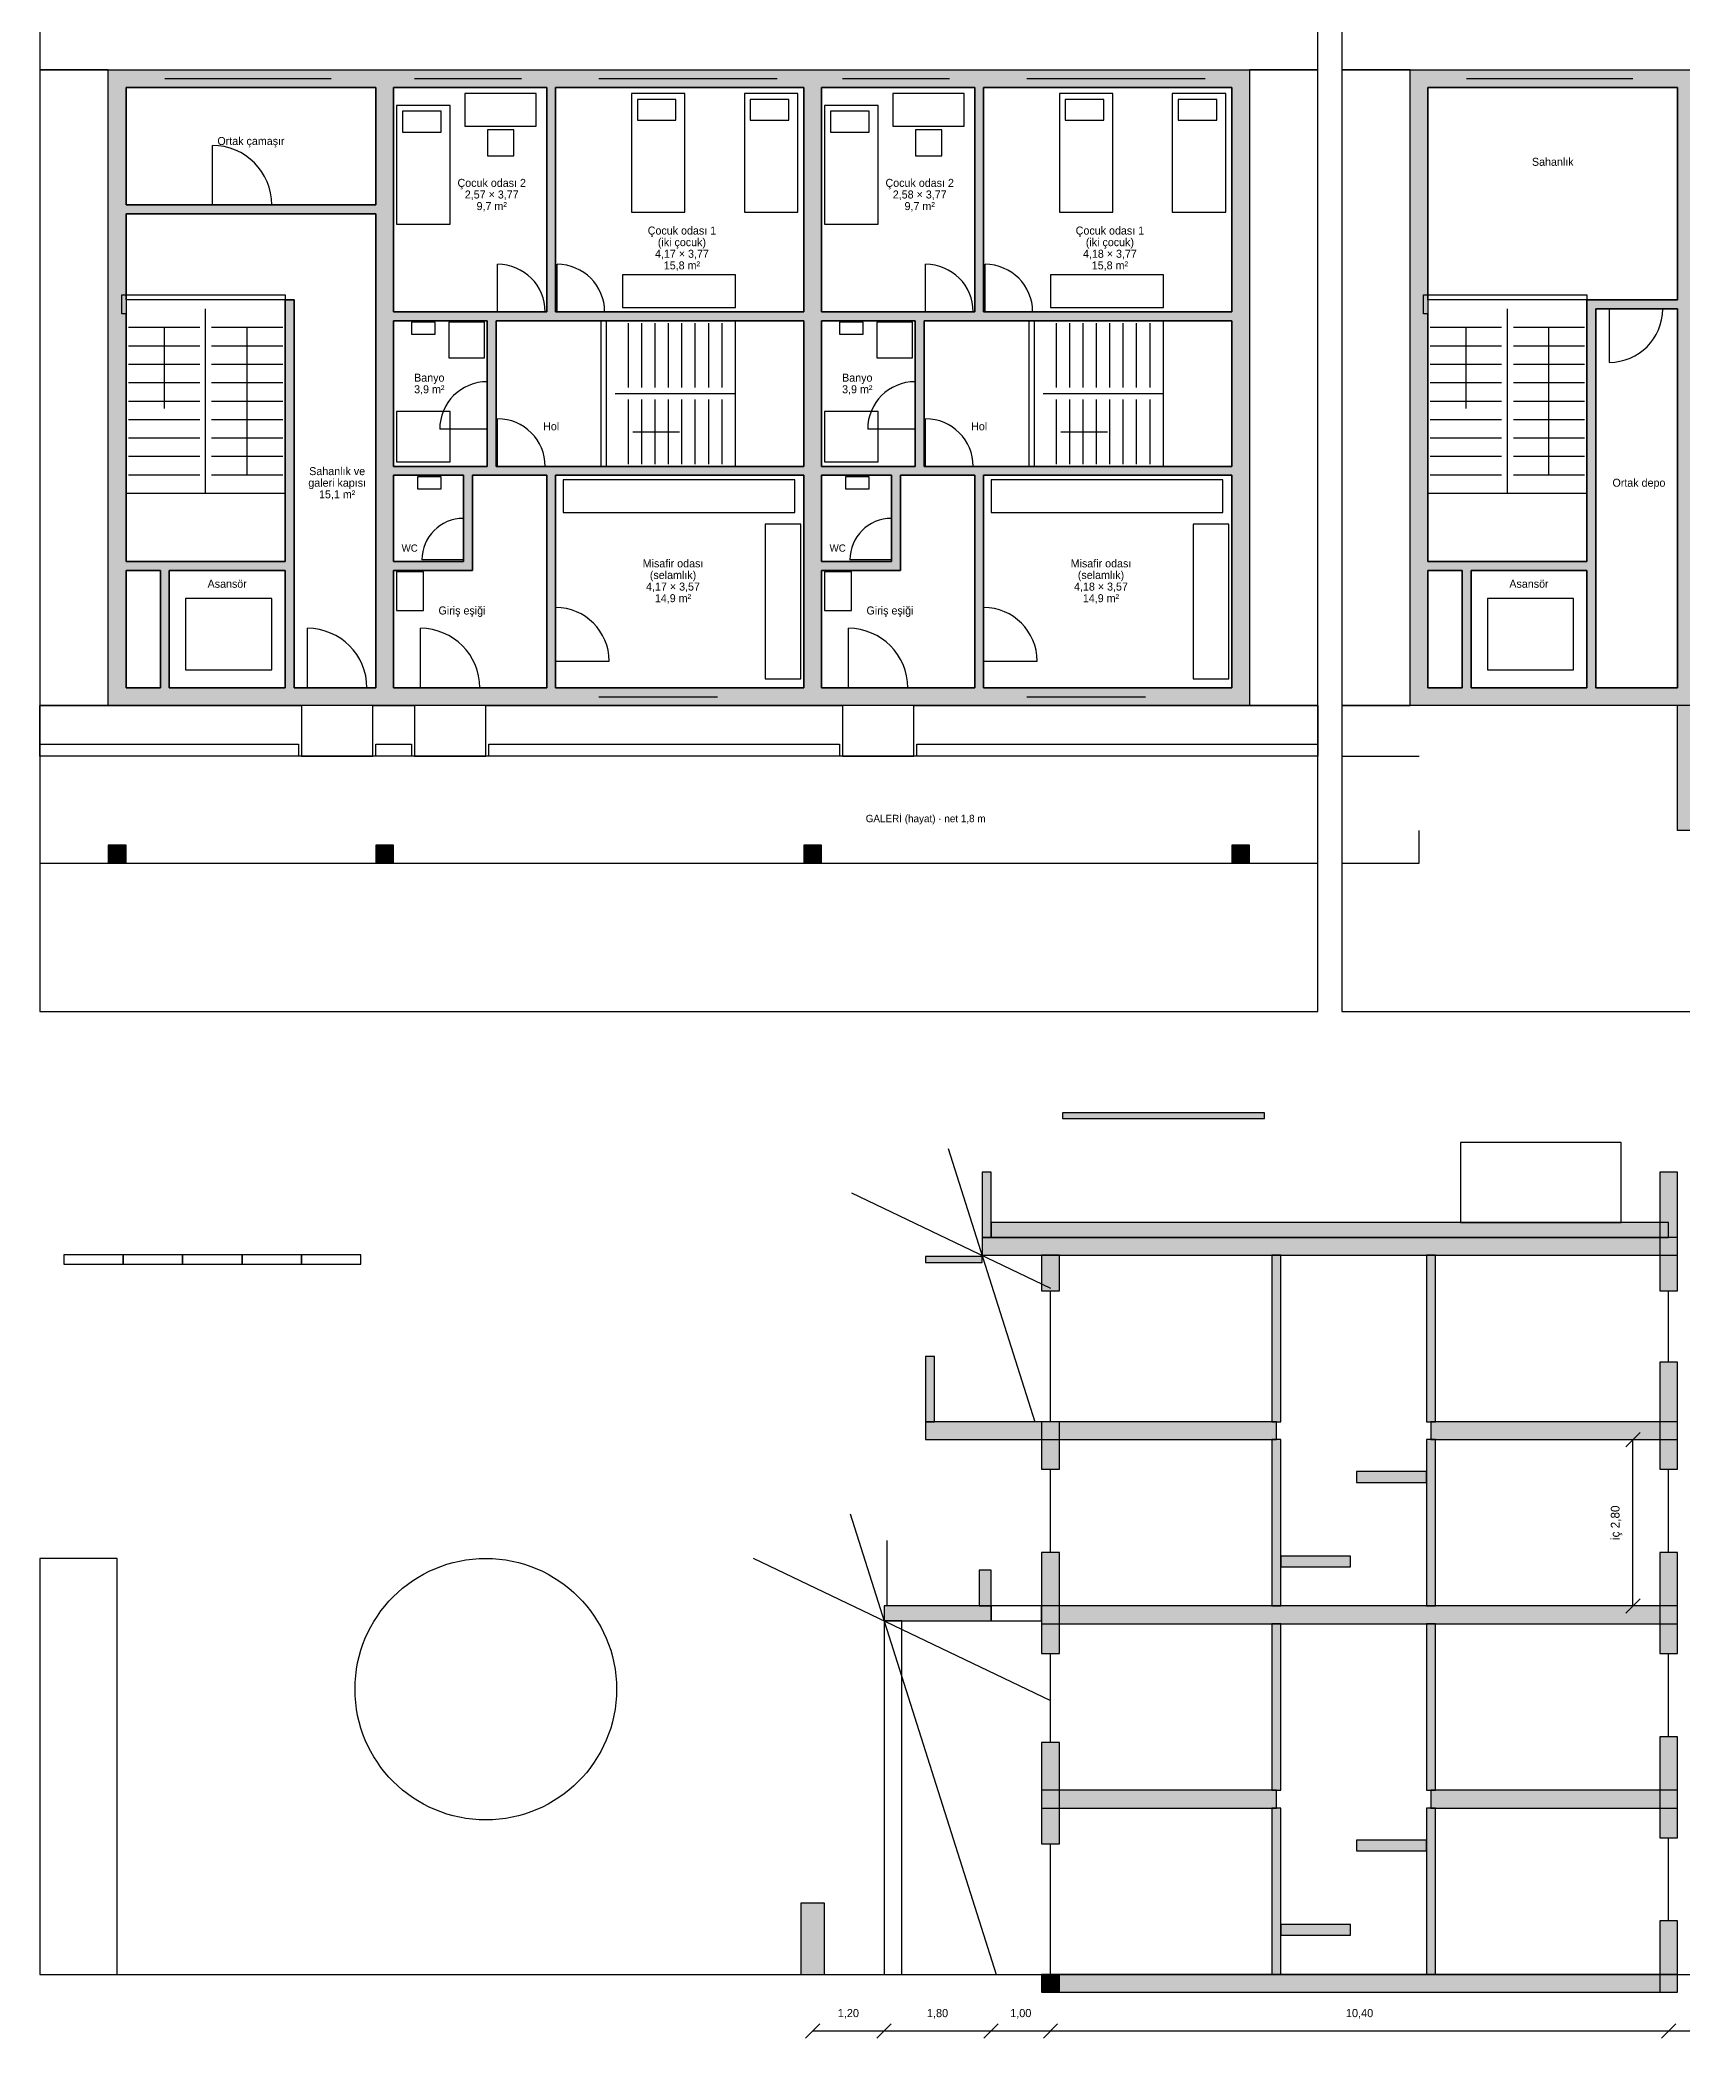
# Model space of a CAD drawing. Header units: metres. Extents: x 1.4 to 44.8, y 1.1 to 55.2.
# Drawn here: x 1.4 to 29.02, y 1.13 to 34.75 of the extents above; entities that cross this region are included whole.
import ezdxf
from ezdxf.enums import TextEntityAlignment as Align

# ---------------------------------------------------------------- set-up
doc = ezdxf.new("R2010")
doc.units = ezdxf.units.M
for name, color, linetype in [('ACIKLIK', 5, 'Continuous'), ('AKS', 1, 'Continuous'), ('DUVAR', 7, 'Continuous'), ('GORUNUS', 8, 'Continuous'), ('GUNES', 30, 'Continuous'), ('KESIT', 7, 'Continuous'), ('MOBILYA', 9, 'Continuous'), ('ODA', 8, 'Continuous'), ('OLCU', 3, 'Continuous'), ('PEYZAJ', 3, 'Continuous'), ('YAZI', 7, 'Continuous')]:
    doc.layers.add(name, color=color, linetype=linetype)

msp = doc.modelspace()

# ---------------------------------------------------------------- hatches: boundary and pattern name
at = {"layer": 'DUVAR'}
h = msp.add_hatch(color=250, dxfattribs=at)
h.paths.add_polyline_path([(14.25, 34.25), (14.55, 34.25), (21.75, 34.25), (21.75, 23.55), (14.55, 23.55), (14.25, 23.55), (7.35, 23.55), (7.05, 23.55), (2.55, 23.55), (2.55, 30.05), (2.55, 30.55), (2.55, 34.25), (7.05, 34.25), (7.35, 34.25), (14.25, 34.25)])
h.paths.add_polyline_path([(2.85, 23.85), (3.425, 23.85), (3.425, 25.825), (2.85, 25.825), (2.85, 23.85)], flags=16)
h.paths.add_polyline_path([(5.525, 23.85), (5.525, 25.825), (3.575, 25.825), (3.575, 23.85), (5.525, 23.85)], flags=16)
h.paths.add_polyline_path([(9.925, 27.425), (8.675, 27.425), (8.675, 25.825), (7.35, 25.825), (7.35, 23.85), (9.925, 23.85), (9.925, 27.425)], flags=16)
h.paths.add_polyline_path([(10.075, 23.85), (14.25, 23.85), (14.25, 27.425), (10.075, 27.425), (10.075, 23.85)], flags=16)
h.paths.add_polyline_path([(8.525, 25.975), (8.525, 27.425), (7.35, 27.425), (7.35, 25.975), (8.525, 25.975)], flags=16)
h.paths.add_polyline_path([(5.525, 30.225), (5.525, 30.375), (5.675, 30.375), (5.675, 23.85), (7.05, 23.85), (7.05, 31.825), (2.85, 31.825), (2.85, 30.55), (2.85, 30.46), (2.85, 30.14), (2.85, 30.05), (2.85, 25.975), (5.525, 25.975), (5.525, 30.14), (5.525, 30.225)], flags=16)
h.paths.add_polyline_path([(8.925, 30.025), (7.35, 30.025), (7.35, 27.575), (8.925, 27.575), (8.925, 30.025)], flags=16)
h.paths.add_polyline_path([(10.84, 27.575), (10.925, 27.575), (11.075, 27.575), (11.16, 27.575), (14.25, 27.575), (14.25, 30.025), (11.16, 30.025), (11.075, 30.025), (10.925, 30.025), (10.84, 30.025), (9.075, 30.025), (9.075, 27.575), (10.84, 27.575)], flags=16)
h.paths.add_polyline_path([(9.925, 30.175), (9.925, 33.95), (7.35, 33.95), (7.35, 30.175), (9.925, 30.175)], flags=16)
h.paths.add_polyline_path([(7.05, 33.95), (2.85, 33.95), (2.85, 31.975), (7.05, 31.975), (7.05, 33.95)], flags=16)
h.paths.add_polyline_path([(17.125, 27.425), (15.875, 27.425), (15.875, 25.825), (14.55, 25.825), (14.55, 23.85), (17.125, 23.85), (17.125, 27.425)], flags=16)
h.paths.add_polyline_path([(21.45, 23.85), (21.45, 27.425), (17.275, 27.425), (17.275, 23.85), (21.45, 23.85)], flags=16)
h.paths.add_polyline_path([(15.725, 25.975), (15.725, 27.425), (14.55, 27.425), (14.55, 25.975), (15.725, 25.975)], flags=16)
h.paths.add_polyline_path([(16.125, 30.025), (14.55, 30.025), (14.55, 27.575), (16.125, 27.575), (16.125, 30.025)], flags=16)
h.paths.add_polyline_path([(18.125, 30.025), (18.04, 30.025), (16.275, 30.025), (16.275, 27.575), (18.04, 27.575), (18.125, 27.575), (18.275, 27.575), (18.36, 27.575), (21.45, 27.575), (21.45, 30.025), (18.36, 30.025), (18.275, 30.025), (18.125, 30.025)], flags=16)
h.paths.add_polyline_path([(14.25, 33.95), (10.075, 33.95), (10.075, 30.175), (14.25, 30.175), (14.25, 33.95)], flags=16)
h.paths.add_polyline_path([(17.125, 30.175), (17.125, 33.95), (14.55, 33.95), (14.55, 30.175), (17.125, 30.175)], flags=16)
h.paths.add_polyline_path([(21.45, 30.175), (21.45, 33.95), (17.275, 33.95), (17.275, 30.175), (21.45, 30.175)], flags=16)
h = msp.add_hatch(color=250, dxfattribs=at)
h.paths.add_polyline_path([(24.45, 23.55), (24.45, 30.05), (24.45, 30.55), (24.45, 34.25), (28.95, 34.25), (29.25, 34.25), (36.15, 34.25), (36.45, 34.25), (43.65, 34.25), (43.65, 23.85), (43.65, 23.55), (43.65, 21.45), (36.45, 21.45), (36.15, 21.45), (28.95, 21.45), (28.95, 23.55), (24.45, 23.55)])
h.paths.add_polyline_path([(36.15, 23.55), (29.25, 23.55), (29.25, 21.75), (36.15, 21.75), (36.15, 23.55)], flags=16)
h.paths.add_polyline_path([(24.75, 23.85), (25.325, 23.85), (25.325, 25.825), (24.75, 25.825), (24.75, 23.85)], flags=16)
h.paths.add_polyline_path([(27.425, 23.85), (27.425, 25.825), (25.475, 25.825), (25.475, 23.85), (27.425, 23.85)], flags=16)
h.paths.add_polyline_path([(29.25, 27.425), (29.25, 23.85), (31.825, 23.85), (31.825, 27.425), (29.25, 27.425)], flags=16)
h.paths.add_polyline_path([(31.975, 23.85), (36.15, 23.85), (36.15, 27.425), (31.975, 27.425), (31.975, 23.85)], flags=16)
h.paths.add_polyline_path([(28.95, 23.85), (28.95, 30.225), (27.575, 30.225), (27.575, 23.85), (28.95, 23.85)], flags=16)
h.paths.add_polyline_path([(27.425, 30.375), (28.95, 30.375), (28.95, 33.95), (24.75, 33.95), (24.75, 30.55), (24.75, 30.46), (24.75, 30.14), (24.75, 30.05), (24.75, 25.975), (27.425, 25.975), (27.425, 30.14), (27.425, 30.225), (27.425, 30.375)], flags=16)
h.paths.add_polyline_path([(30.825, 27.575), (30.825, 30.025), (29.25, 30.025), (29.25, 27.575), (30.825, 27.575)], flags=16)
h.paths.add_polyline_path([(32.975, 27.575), (33.06, 27.575), (36.15, 27.575), (36.15, 30.025), (33.06, 30.025), (32.975, 30.025), (32.825, 30.025), (32.74, 30.025), (30.975, 30.025), (30.975, 27.575), (32.74, 27.575), (32.825, 27.575), (32.975, 27.575)], flags=16)
h.paths.add_polyline_path([(31.825, 30.175), (31.825, 33.95), (29.25, 33.95), (29.25, 30.175), (31.825, 30.175)], flags=16)
h.paths.add_polyline_path([(36.15, 32.075), (36.15, 33.95), (31.975, 33.95), (31.975, 30.175), (34.725, 30.175), (34.725, 32.075), (36.15, 32.075)], flags=16)
h.paths.add_polyline_path([(43.35, 21.75), (43.35, 23.55), (36.45, 23.55), (36.45, 21.75), (43.35, 21.75)], flags=16)
h.paths.add_polyline_path([(36.45, 27.425), (36.45, 23.85), (39.025, 23.85), (39.025, 27.425), (36.45, 27.425)], flags=16)
h.paths.add_polyline_path([(43.35, 23.85), (43.35, 27.425), (39.175, 27.425), (39.175, 23.85), (43.35, 23.85)], flags=16)
h.paths.add_polyline_path([(38.025, 27.575), (38.025, 30.025), (36.45, 30.025), (36.45, 27.575), (38.025, 27.575)], flags=16)
h.paths.add_polyline_path([(39.94, 30.025), (38.175, 30.025), (38.175, 27.575), (39.94, 27.575), (40.025, 27.575), (40.175, 27.575), (40.26, 27.575), (43.35, 27.575), (43.35, 30.025), (40.26, 30.025), (40.175, 30.025), (40.025, 30.025), (39.94, 30.025)], flags=16)
h.paths.add_polyline_path([(36.15, 30.175), (36.15, 31.925), (34.875, 31.925), (34.875, 30.175), (36.15, 30.175)], flags=16)
h.paths.add_polyline_path([(43.35, 31.925), (42.075, 31.925), (42.075, 30.175), (43.35, 30.175), (43.35, 31.925)], flags=16)
h.paths.add_polyline_path([(39.025, 30.175), (39.025, 33.95), (36.45, 33.95), (36.45, 30.175), (39.025, 30.175)], flags=16)
h.paths.add_polyline_path([(43.35, 32.075), (43.35, 33.95), (39.175, 33.95), (39.175, 30.175), (41.925, 30.175), (41.925, 32.075), (43.35, 32.075)], flags=16)
for points in [[(2.85, 20.9), (2.85, 21.2), (2.55, 21.2), (2.55, 20.9), (2.85, 20.9)], [(7.35, 20.9), (7.35, 21.2), (7.05, 21.2), (7.05, 20.9), (7.35, 20.9)], [(14.55, 20.9), (14.55, 21.2), (14.25, 21.2), (14.25, 20.9), (14.55, 20.9)], [(21.75, 20.9), (21.75, 21.2), (21.45, 21.2), (21.45, 20.9), (21.75, 20.9)]]:
    msp.add_hatch(color=250, dxfattribs=at).paths.add_polyline_path(points)
at = {"layer": 'KESIT'}
for points in [[(22, 16.6), (22, 16.7), (18.6, 16.7), (18.6, 16.6), (22, 16.6)], [(17.4, 14.6), (17.4, 15.7), (17.25, 15.7), (17.25, 14.6), (17.4, 14.6)], [(28.95, 13.7), (28.95, 15.7), (28.65, 15.7), (28.65, 13.7), (28.95, 13.7)], [(28.8, 14.6), (28.8, 14.85), (17.4, 14.85), (17.4, 14.6), (28.8, 14.6)], [(28.95, 14.3), (28.95, 14.6), (17.25, 14.6), (17.25, 14.3), (28.95, 14.3)], [(17.25, 14.18), (17.25, 14.28), (16.3, 14.28), (16.3, 14.18), (17.25, 14.18)], [(18.55, 13.7), (18.55, 14.3), (18.25, 14.3), (18.25, 13.7), (18.55, 13.7)], [(22.275, 11.5), (22.275, 14.3), (22.125, 14.3), (22.125, 11.5), (22.275, 11.5)], [(24.875, 11.5), (24.875, 14.3), (24.725, 14.3), (24.725, 11.5), (24.875, 11.5)], [(16.45, 11.5), (16.45, 12.6), (16.3, 12.6), (16.3, 11.5), (16.45, 11.5)], [(28.95, 10.7), (28.95, 12.5), (28.65, 12.5), (28.65, 10.7), (28.95, 10.7)], [(22.2, 11.2), (22.2, 11.5), (16.3, 11.5), (16.3, 11.2), (22.2, 11.2)], [(18.55, 10.7), (18.55, 11.5), (18.25, 11.5), (18.25, 10.7), (18.55, 10.7)], [(28.95, 11.2), (28.95, 11.5), (24.8, 11.5), (24.8, 11.2), (28.95, 11.2)], [(22.275, 8.4), (22.275, 11.2), (22.125, 11.2), (22.125, 8.4), (22.275, 8.4)], [(24.875, 8.4), (24.875, 11.2), (24.725, 11.2), (24.725, 8.4), (24.875, 8.4)], [(24.725, 10.48), (24.725, 10.66), (23.55, 10.66), (23.55, 10.48), (24.725, 10.48)], [(18.55, 7.6), (18.55, 9.3), (18.25, 9.3), (18.25, 7.6), (18.55, 7.6)], [(23.45, 9.06), (23.45, 9.24), (22.275, 9.24), (22.275, 9.06), (23.45, 9.06)], [(28.95, 7.6), (28.95, 9.3), (28.65, 9.3), (28.65, 7.6), (28.95, 7.6)], [(17.4, 8.4), (17.4, 9), (17.2, 9), (17.2, 8.4), (17.4, 8.4)], [(17.4, 8.15), (17.4, 8.4), (15.6, 8.4), (15.6, 8.15), (17.4, 8.15)], [(28.95, 8.1), (28.95, 8.4), (18.25, 8.4), (18.25, 8.1), (28.95, 8.1)], [(22.275, 5.3), (22.275, 8.1), (22.125, 8.1), (22.125, 5.3), (22.275, 5.3)], [(24.875, 5.3), (24.875, 8.1), (24.725, 8.1), (24.725, 5.3), (24.875, 5.3)], [(18.55, 4.4), (18.55, 6.1), (18.25, 6.1), (18.25, 4.4), (18.55, 4.4)], [(28.95, 4.5), (28.95, 6.2), (28.65, 6.2), (28.65, 4.5), (28.95, 4.5)], [(22.2, 5), (22.2, 5.3), (18.25, 5.3), (18.25, 5), (22.2, 5)], [(28.95, 5), (28.95, 5.3), (24.8, 5.3), (24.8, 5), (28.95, 5)], [(22.275, 2.2), (22.275, 5), (22.125, 5), (22.125, 2.2), (22.275, 2.2)], [(24.875, 2.2), (24.875, 5), (24.725, 5), (24.725, 2.2), (24.875, 2.2)], [(24.725, 4.28), (24.725, 4.46), (23.55, 4.46), (23.55, 4.28), (24.725, 4.28)], [(14.6, 2.2), (14.6, 3.4), (14.2, 3.4), (14.2, 2.2), (14.6, 2.2)], [(23.45, 2.86), (23.45, 3.04), (22.275, 3.04), (22.275, 2.86), (23.45, 2.86)], [(28.95, 1.9), (28.95, 3.1), (28.65, 3.1), (28.65, 1.9), (28.95, 1.9)], [(28.95, 1.9), (28.95, 2.2), (18.25, 2.2), (18.25, 1.9), (28.95, 1.9)], [(18.55, 1.9), (18.55, 2.2), (18.25, 2.2), (18.25, 1.9), (18.55, 1.9)]]:
    msp.add_hatch(color=250, dxfattribs=at).paths.add_polyline_path(points)

# ---------------------------------------------------------------- linework, layer by layer
at = {"layer": 'ACIKLIK'}
for points in [[(3.5, 34.25), (6.3, 34.25)], [(3.5, 34.1), (6.3, 34.1)], [(7.7, 34.25), (9.5, 34.25)], [(7.7, 34.1), (9.5, 34.1)], [(10.8, 34.25), (13.8, 34.25)], [(10.8, 34.1), (13.8, 34.1)], [(14.9, 34.25), (16.7, 34.25)], [(14.9, 34.1), (16.7, 34.1)], [(18, 34.25), (21, 34.25)], [(18, 34.1), (21, 34.1)], [(25.4, 34.25), (28.2, 34.25)], [(25.4, 34.1), (28.2, 34.1)], [(3.5, 33.95), (6.3, 33.95)], [(7.7, 33.95), (9.5, 33.95)], [(10.8, 33.95), (13.8, 33.95)], [(14.9, 33.95), (16.7, 33.95)], [(18, 33.95), (21, 33.95)], [(25.4, 33.95), (28.2, 33.95)], [(4.3, 31.975), (4.3, 32.975)], [(9.1, 30.175), (9.1, 30.975)], [(10.1, 30.175), (10.1, 30.975)], [(16.3, 30.175), (16.3, 30.975)], [(17.3, 30.175), (17.3, 30.975)], [(27.8, 30.225), (27.8, 29.325)], [(9.1, 27.575), (9.1, 28.375)], [(16.3, 27.575), (16.3, 28.375)], [(8.925, 28.2), (8.125, 28.2)], [(16.125, 28.2), (15.325, 28.2)], [(8.525, 26), (7.825, 26)], [(15.725, 26), (15.025, 26)], [(5.9, 23.85), (5.9, 24.85)], [(7.8, 23.85), (7.8, 24.85)], [(15, 23.85), (15, 24.85)], [(10.075, 24.3), (10.975, 24.3)], [(17.275, 24.3), (18.175, 24.3)], [(10.8, 23.85), (12.8, 23.85)], [(10.8, 23.7), (12.8, 23.7)], [(10.8, 23.55), (12.8, 23.55)], [(18, 23.85), (20, 23.85)], [(18, 23.7), (20, 23.7)], [(18, 23.55), (20, 23.55)], [(18.4, 11.5), (18.4, 13.7)], [(28.8, 12.5), (28.8, 13.7)], [(18.4, 9.3), (18.4, 10.7)], [(28.8, 9.3), (28.8, 10.7)], [(18.4, 6.1), (18.4, 7.6)], [(28.8, 6.2), (28.8, 7.6)], [(18.4, 2.2), (18.4, 4.4)], [(28.8, 3.1), (28.8, 4.5)]]:
    msp.add_lwpolyline(points, dxfattribs=at)
for centre, radius, start, end in [((4.3, 31.975), 1, 0, 90), ((9.1, 30.175), 0.8, 0, 90), ((10.1, 30.175), 0.8, 0, 90), ((16.3, 30.175), 0.8, 0, 90), ((17.3, 30.175), 0.8, 0, 90), ((27.8, 30.225), 0.9, 270, 360), ((8.925, 28.2), 0.8, 90, 180), ((16.125, 28.2), 0.8, 90, 180), ((9.1, 27.575), 0.8, 0, 90), ((16.3, 27.575), 0.8, 0, 90), ((8.525, 26), 0.7, 90, 180), ((15.725, 26), 0.7, 90, 180), ((10.075, 24.3), 0.9, 0, 90), ((17.275, 24.3), 0.9, 0, 90), ((5.9, 23.85), 1, 0, 90), ((7.8, 23.85), 1, 0, 90), ((15, 23.85), 1, 0, 90)]:
    msp.add_arc(centre, radius, start, end, dxfattribs=at)
at = {"layer": 'AKS'}
for points in [[(23.3, 22.7), (24.6, 22.7)], [(23.3, 20.9), (24.6, 20.9), (24.6, 21.45)], [(1.4, 20.9), (22.9, 20.9)]]:
    msp.add_lwpolyline(points, dxfattribs=at)
at = {"layer": 'DUVAR'}
for points in [[(14.25, 34.25), (14.55, 34.25), (21.75, 34.25), (21.75, 23.55), (14.55, 23.55), (14.25, 23.55), (7.35, 23.55), (7.05, 23.55), (2.55, 23.55), (2.55, 30.05), (2.55, 30.55), (2.55, 34.25), (7.05, 34.25), (7.35, 34.25), (14.25, 34.25)], [(24.45, 23.55), (24.45, 30.05), (24.45, 30.55), (24.45, 34.25), (28.95, 34.25), (29.25, 34.25), (36.15, 34.25), (36.45, 34.25), (43.65, 34.25), (43.65, 23.85), (43.65, 23.55), (43.65, 21.45), (36.45, 21.45), (36.15, 21.45), (28.95, 21.45), (28.95, 23.55), (24.45, 23.55)], [(7.05, 33.95), (2.85, 33.95), (2.85, 31.975), (7.05, 31.975), (7.05, 33.95)], [(9.925, 30.175), (9.925, 33.95), (7.35, 33.95), (7.35, 30.175), (9.925, 30.175)], [(14.25, 33.95), (10.075, 33.95), (10.075, 30.175), (14.25, 30.175), (14.25, 33.95)], [(17.125, 30.175), (17.125, 33.95), (14.55, 33.95), (14.55, 30.175), (17.125, 30.175)], [(21.45, 30.175), (21.45, 33.95), (17.275, 33.95), (17.275, 30.175), (21.45, 30.175)], [(27.425, 30.375), (28.95, 30.375), (28.95, 33.95), (24.75, 33.95), (24.75, 30.55), (24.75, 30.46), (24.75, 30.14), (24.75, 30.05), (24.75, 25.975), (27.425, 25.975), (27.425, 30.14), (27.425, 30.225), (27.425, 30.375)], [(5.525, 30.225), (5.525, 30.375), (5.675, 30.375), (5.675, 23.85), (7.05, 23.85), (7.05, 31.825), (2.85, 31.825), (2.85, 30.55), (2.85, 30.46), (2.85, 30.14), (2.85, 30.05), (2.85, 25.975), (5.525, 25.975), (5.525, 30.14), (5.525, 30.225)], [(8.925, 30.025), (7.35, 30.025), (7.35, 27.575), (8.925, 27.575), (8.925, 30.025)], [(10.84, 27.575), (10.925, 27.575), (11.075, 27.575), (11.16, 27.575), (14.25, 27.575), (14.25, 30.025), (11.16, 30.025), (11.075, 30.025), (10.925, 30.025), (10.84, 30.025), (9.075, 30.025), (9.075, 27.575), (10.84, 27.575)], [(16.125, 30.025), (14.55, 30.025), (14.55, 27.575), (16.125, 27.575), (16.125, 30.025)], [(18.125, 30.025), (18.04, 30.025), (16.275, 30.025), (16.275, 27.575), (18.04, 27.575), (18.125, 27.575), (18.275, 27.575), (18.36, 27.575), (21.45, 27.575), (21.45, 30.025), (18.36, 30.025), (18.275, 30.025), (18.125, 30.025)], [(28.95, 23.85), (28.95, 30.225), (27.575, 30.225), (27.575, 23.85), (28.95, 23.85)], [(9.925, 27.425), (8.675, 27.425), (8.675, 25.825), (7.35, 25.825), (7.35, 23.85), (9.925, 23.85), (9.925, 27.425)], [(8.525, 25.975), (8.525, 27.425), (7.35, 27.425), (7.35, 25.975), (8.525, 25.975)], [(10.075, 23.85), (14.25, 23.85), (14.25, 27.425), (10.075, 27.425), (10.075, 23.85)], [(17.125, 27.425), (15.875, 27.425), (15.875, 25.825), (14.55, 25.825), (14.55, 23.85), (17.125, 23.85), (17.125, 27.425)], [(15.725, 25.975), (15.725, 27.425), (14.55, 27.425), (14.55, 25.975), (15.725, 25.975)], [(21.45, 23.85), (21.45, 27.425), (17.275, 27.425), (17.275, 23.85), (21.45, 23.85)], [(2.85, 23.85), (3.425, 23.85), (3.425, 25.825), (2.85, 25.825), (2.85, 23.85)], [(5.525, 23.85), (5.525, 25.825), (3.575, 25.825), (3.575, 23.85), (5.525, 23.85)], [(24.75, 23.85), (25.325, 23.85), (25.325, 25.825), (24.75, 25.825), (24.75, 23.85)], [(27.425, 23.85), (27.425, 25.825), (25.475, 25.825), (25.475, 23.85), (27.425, 23.85)], [(2.85, 20.9), (2.85, 21.2), (2.55, 21.2), (2.55, 20.9), (2.85, 20.9)], [(7.35, 20.9), (7.35, 21.2), (7.05, 21.2), (7.05, 20.9), (7.35, 20.9)], [(14.55, 20.9), (14.55, 21.2), (14.25, 21.2), (14.25, 20.9), (14.55, 20.9)], [(21.75, 20.9), (21.75, 21.2), (21.45, 21.2), (21.45, 20.9), (21.75, 20.9)]]:
    msp.add_lwpolyline(points, close=True, dxfattribs=at)
at = {"layer": 'GORUNUS'}
for points in [[(28, 14.85), (28, 16.2), (25.3, 16.2), (25.3, 14.85), (28, 14.85)], [(2.7, 2.2), (2.7, 9.2), (1.4, 9.2), (1.4, 2.2), (2.7, 2.2)], [(15.9, 2.2), (15.9, 8.15), (15.6, 8.15), (15.6, 2.2), (15.9, 2.2)], [(18.25, 8.15), (18.25, 8.4), (17.4, 8.4), (17.4, 8.15), (18.25, 8.15)]]:
    msp.add_lwpolyline(points, close=True, dxfattribs=at)
at = {"layer": 'GUNES'}
for points in [[(16.680036, 16.1), (18.136611, 11.5)], [(15.05, 15.351714), (18.4, 13.75024)], [(15.030036, 9.95), (17.484048, 2.2)], [(13.4, 9.201714), (18.4, 6.811455)]]:
    msp.add_lwpolyline(points, dxfattribs=at)
at = {"layer": 'KESIT'}
for points in [[(22, 16.6), (22, 16.7), (18.6, 16.7), (18.6, 16.6), (22, 16.6)], [(17.4, 14.6), (17.4, 15.7), (17.25, 15.7), (17.25, 14.6), (17.4, 14.6)], [(28.95, 13.7), (28.95, 15.7), (28.65, 15.7), (28.65, 13.7), (28.95, 13.7)], [(28.8, 14.6), (28.8, 14.85), (17.4, 14.85), (17.4, 14.6), (28.8, 14.6)], [(28.95, 14.3), (28.95, 14.6), (17.25, 14.6), (17.25, 14.3), (28.95, 14.3)], [(17.25, 14.18), (17.25, 14.28), (16.3, 14.28), (16.3, 14.18), (17.25, 14.18)], [(18.55, 13.7), (18.55, 14.3), (18.25, 14.3), (18.25, 13.7), (18.55, 13.7)], [(22.275, 11.5), (22.275, 14.3), (22.125, 14.3), (22.125, 11.5), (22.275, 11.5)], [(24.875, 11.5), (24.875, 14.3), (24.725, 14.3), (24.725, 11.5), (24.875, 11.5)], [(16.45, 11.5), (16.45, 12.6), (16.3, 12.6), (16.3, 11.5), (16.45, 11.5)], [(28.95, 10.7), (28.95, 12.5), (28.65, 12.5), (28.65, 10.7), (28.95, 10.7)], [(22.2, 11.2), (22.2, 11.5), (16.3, 11.5), (16.3, 11.2), (22.2, 11.2)], [(18.55, 10.7), (18.55, 11.5), (18.25, 11.5), (18.25, 10.7), (18.55, 10.7)], [(28.95, 11.2), (28.95, 11.5), (24.8, 11.5), (24.8, 11.2), (28.95, 11.2)], [(22.275, 8.4), (22.275, 11.2), (22.125, 11.2), (22.125, 8.4), (22.275, 8.4)], [(24.875, 8.4), (24.875, 11.2), (24.725, 11.2), (24.725, 8.4), (24.875, 8.4)], [(24.725, 10.48), (24.725, 10.66), (23.55, 10.66), (23.55, 10.48), (24.725, 10.48)], [(18.55, 7.6), (18.55, 9.3), (18.25, 9.3), (18.25, 7.6), (18.55, 7.6)], [(23.45, 9.06), (23.45, 9.24), (22.275, 9.24), (22.275, 9.06), (23.45, 9.06)], [(28.95, 7.6), (28.95, 9.3), (28.65, 9.3), (28.65, 7.6), (28.95, 7.6)], [(17.4, 8.4), (17.4, 9), (17.2, 9), (17.2, 8.4), (17.4, 8.4)], [(17.4, 8.15), (17.4, 8.4), (15.6, 8.4), (15.6, 8.15), (17.4, 8.15)], [(28.95, 8.1), (28.95, 8.4), (18.25, 8.4), (18.25, 8.1), (28.95, 8.1)], [(22.275, 5.3), (22.275, 8.1), (22.125, 8.1), (22.125, 5.3), (22.275, 5.3)], [(24.875, 5.3), (24.875, 8.1), (24.725, 8.1), (24.725, 5.3), (24.875, 5.3)], [(18.55, 4.4), (18.55, 6.1), (18.25, 6.1), (18.25, 4.4), (18.55, 4.4)], [(28.95, 4.5), (28.95, 6.2), (28.65, 6.2), (28.65, 4.5), (28.95, 4.5)], [(22.2, 5), (22.2, 5.3), (18.25, 5.3), (18.25, 5), (22.2, 5)], [(28.95, 5), (28.95, 5.3), (24.8, 5.3), (24.8, 5), (28.95, 5)], [(22.275, 2.2), (22.275, 5), (22.125, 5), (22.125, 2.2), (22.275, 2.2)], [(24.875, 2.2), (24.875, 5), (24.725, 5), (24.725, 2.2), (24.875, 2.2)], [(24.725, 4.28), (24.725, 4.46), (23.55, 4.46), (23.55, 4.28), (24.725, 4.28)], [(14.6, 2.2), (14.6, 3.4), (14.2, 3.4), (14.2, 2.2), (14.6, 2.2)], [(23.45, 2.86), (23.45, 3.04), (22.275, 3.04), (22.275, 2.86), (23.45, 2.86)], [(28.95, 1.9), (28.95, 3.1), (28.65, 3.1), (28.65, 1.9), (28.95, 1.9)], [(28.95, 1.9), (28.95, 2.2), (18.25, 2.2), (18.25, 1.9), (28.95, 1.9)], [(18.55, 1.9), (18.55, 2.2), (18.25, 2.2), (18.25, 1.9), (18.55, 1.9)]]:
    msp.add_lwpolyline(points, close=True, dxfattribs=at)
for points in [[(15.65, 8.4), (15.65, 9.5)], [(1.4, 2.2), (41.9, 2.2)]]:
    msp.add_lwpolyline(points, dxfattribs=at)
at = {"layer": 'MOBILYA'}
for points in [[(8.3, 31.65), (8.3, 33.65), (7.4, 33.65), (7.4, 31.65), (8.3, 31.65)], [(9.75, 33.3), (9.75, 33.85), (8.55, 33.85), (8.55, 33.3), (9.75, 33.3)], [(12.25, 31.85), (12.25, 33.85), (11.35, 33.85), (11.35, 31.85), (12.25, 31.85)], [(12.1, 33.4), (12.1, 33.75), (11.45, 33.75), (11.45, 33.4), (12.1, 33.4)], [(14.15, 31.85), (14.15, 33.85), (13.25, 33.85), (13.25, 31.85), (14.15, 31.85)], [(14, 33.4), (14, 33.75), (13.35, 33.75), (13.35, 33.4), (14, 33.4)], [(15.5, 31.65), (15.5, 33.65), (14.6, 33.65), (14.6, 31.65), (15.5, 31.65)], [(16.95, 33.3), (16.95, 33.85), (15.75, 33.85), (15.75, 33.3), (16.95, 33.3)], [(19.45, 31.85), (19.45, 33.85), (18.55, 33.85), (18.55, 31.85), (19.45, 31.85)], [(19.3, 33.4), (19.3, 33.75), (18.65, 33.75), (18.65, 33.4), (19.3, 33.4)], [(21.35, 31.85), (21.35, 33.85), (20.45, 33.85), (20.45, 31.85), (21.35, 31.85)], [(21.2, 33.4), (21.2, 33.75), (20.55, 33.75), (20.55, 33.4), (21.2, 33.4)], [(8.15, 33.2), (8.15, 33.55), (7.5, 33.55), (7.5, 33.2), (8.15, 33.2)], [(15.35, 33.2), (15.35, 33.55), (14.7, 33.55), (14.7, 33.2), (15.35, 33.2)], [(9.37, 32.8), (9.37, 33.24), (8.93, 33.24), (8.93, 32.8), (9.37, 32.8)], [(16.57, 32.8), (16.57, 33.24), (16.13, 33.24), (16.13, 32.8), (16.57, 32.8)], [(13.1, 30.25), (13.1, 30.8), (11.2, 30.8), (11.2, 30.25), (13.1, 30.25)], [(20.3, 30.25), (20.3, 30.8), (18.4, 30.8), (18.4, 30.25), (20.3, 30.25)], [(8.05, 29.8), (8.05, 30), (7.65, 30), (7.65, 29.8), (8.05, 29.8)], [(8.88, 29.4), (8.88, 30), (8.28, 30), (8.28, 29.4), (8.88, 29.4)], [(15.25, 29.8), (15.25, 30), (14.85, 30), (14.85, 29.8), (15.25, 29.8)], [(16.08, 29.4), (16.08, 30), (15.48, 30), (15.48, 29.4), (16.08, 29.4)], [(8.3, 27.65), (8.3, 28.5), (7.4, 28.5), (7.4, 27.65), (8.3, 27.65)], [(15.5, 27.65), (15.5, 28.5), (14.6, 28.5), (14.6, 27.65), (15.5, 27.65)], [(8.15, 27.2), (8.15, 27.4), (7.75, 27.4), (7.75, 27.2), (8.15, 27.2)], [(14.1, 26.8), (14.1, 27.35), (10.2, 27.35), (10.2, 26.8), (14.1, 26.8)], [(15.35, 27.2), (15.35, 27.4), (14.95, 27.4), (14.95, 27.2), (15.35, 27.2)], [(21.3, 26.8), (21.3, 27.35), (17.4, 27.35), (17.4, 26.8), (21.3, 26.8)], [(14.2, 24), (14.2, 26.6), (13.6, 26.6), (13.6, 24), (14.2, 24)], [(21.4, 24), (21.4, 26.6), (20.8, 26.6), (20.8, 24), (21.4, 24)], [(7.85, 25.15), (7.85, 25.8), (7.4, 25.8), (7.4, 25.15), (7.85, 25.15)], [(15.05, 25.15), (15.05, 25.8), (14.6, 25.8), (14.6, 25.15), (15.05, 25.15)], [(5.3, 24.15), (5.3, 25.35), (3.85, 25.35), (3.85, 24.15), (5.3, 24.15)], [(27.2, 24.15), (27.2, 25.35), (25.75, 25.35), (25.75, 24.15), (27.2, 24.15)]]:
    msp.add_lwpolyline(points, close=True, dxfattribs=at)
for points in [[(3.48875, 29.925), (3.48875, 28.55)], [(4.1875, 27.125), (4.1875, 30.225)], [(4.88625, 27.425), (4.88625, 29.925)], [(11.3, 28.9), (11.3, 29.985)], [(11.525, 28.9), (11.525, 29.985)], [(11.75, 28.9), (11.75, 29.985)], [(11.975, 28.9), (11.975, 29.985)], [(12.2, 28.9), (12.2, 29.985)], [(12.425, 28.9), (12.425, 29.985)], [(12.65, 28.9), (12.65, 29.985)], [(12.875, 28.9), (12.875, 29.985)], [(13.1, 27.575), (13.1, 30.025)], [(18.5, 28.9), (18.5, 29.985)], [(18.725, 28.9), (18.725, 29.985)], [(18.95, 28.9), (18.95, 29.985)], [(19.175, 28.9), (19.175, 29.985)], [(19.4, 28.9), (19.4, 29.985)], [(19.625, 28.9), (19.625, 29.985)], [(19.85, 28.9), (19.85, 29.985)], [(20.075, 28.9), (20.075, 29.985)], [(20.3, 27.575), (20.3, 30.025)], [(25.38875, 29.925), (25.38875, 28.55)], [(26.0875, 27.125), (26.0875, 30.225)], [(26.78625, 27.425), (26.78625, 29.925)], [(2.89, 29.915), (4.0875, 29.915)], [(2.89, 29.605), (4.0875, 29.605)], [(4.2875, 29.915), (5.485, 29.915)], [(4.2875, 29.605), (5.485, 29.605)], [(24.79, 29.915), (25.9875, 29.915)], [(24.79, 29.605), (25.9875, 29.605)], [(26.1875, 29.915), (27.385, 29.915)], [(26.1875, 29.605), (27.385, 29.605)], [(2.89, 29.295), (4.0875, 29.295)], [(4.2875, 29.295), (5.485, 29.295)], [(24.79, 29.295), (25.9875, 29.295)], [(26.1875, 29.295), (27.385, 29.295)], [(2.89, 28.985), (4.0875, 28.985)], [(4.2875, 28.985), (5.485, 28.985)], [(24.79, 28.985), (25.9875, 28.985)], [(26.1875, 28.985), (27.385, 28.985)], [(2.89, 28.675), (4.0875, 28.675)], [(4.2875, 28.675), (5.485, 28.675)], [(11.075, 28.8), (13.1, 28.8)], [(11.3, 27.615), (11.3, 28.7)], [(11.525, 27.615), (11.525, 28.7)], [(11.75, 27.615), (11.75, 28.7)], [(11.975, 27.615), (11.975, 28.7)], [(12.2, 27.615), (12.2, 28.7)], [(12.425, 27.615), (12.425, 28.7)], [(12.65, 27.615), (12.65, 28.7)], [(12.875, 27.615), (12.875, 28.7)], [(18.275, 28.8), (20.3, 28.8)], [(18.5, 27.615), (18.5, 28.7)], [(18.725, 27.615), (18.725, 28.7)], [(18.95, 27.615), (18.95, 28.7)], [(19.175, 27.615), (19.175, 28.7)], [(19.4, 27.615), (19.4, 28.7)], [(19.625, 27.615), (19.625, 28.7)], [(19.85, 27.615), (19.85, 28.7)], [(20.075, 27.615), (20.075, 28.7)], [(24.79, 28.675), (25.9875, 28.675)], [(26.1875, 28.675), (27.385, 28.675)], [(2.89, 28.365), (4.0875, 28.365)], [(4.2875, 28.365), (5.485, 28.365)], [(24.79, 28.365), (25.9875, 28.365)], [(26.1875, 28.365), (27.385, 28.365)], [(2.89, 28.055), (4.0875, 28.055)], [(4.2875, 28.055), (5.485, 28.055)], [(11.375, 28.1575), (12.15875, 28.1575)], [(18.575, 28.1575), (19.35875, 28.1575)], [(24.79, 28.055), (25.9875, 28.055)], [(26.1875, 28.055), (27.385, 28.055)], [(2.89, 27.745), (4.0875, 27.745)], [(4.2875, 27.745), (5.485, 27.745)], [(24.79, 27.745), (25.9875, 27.745)], [(26.1875, 27.745), (27.385, 27.745)], [(2.89, 27.435), (4.0875, 27.435)], [(4.2875, 27.435), (5.485, 27.435)], [(24.79, 27.435), (25.9875, 27.435)], [(26.1875, 27.435), (27.385, 27.435)], [(2.85, 27.125), (5.525, 27.125)], [(24.75, 27.125), (27.425, 27.125)]]:
    msp.add_lwpolyline(points, dxfattribs=at)
at = {"layer": 'ODA'}
for points in [[(2.85, 31.975), (2.85, 33.95), (7.05, 33.95), (7.05, 31.975), (2.85, 31.975)], [(7.35, 30.175), (7.35, 33.95), (9.925, 33.95), (9.925, 30.175), (7.35, 30.175)], [(10.075, 30.175), (10.075, 33.95), (14.25, 33.95), (14.25, 30.175), (10.075, 30.175)], [(14.55, 30.175), (14.55, 33.95), (17.125, 33.95), (17.125, 30.175), (14.55, 30.175)], [(17.275, 30.175), (17.275, 33.95), (21.45, 33.95), (21.45, 30.175), (17.275, 30.175)], [(24.75, 30.375), (24.75, 33.95), (28.95, 33.95), (28.95, 30.375), (24.75, 30.375)], [(5.675, 30.375), (2.85, 30.375), (2.85, 31.825), (7.05, 31.825), (7.05, 23.85), (5.675, 23.85), (5.675, 30.375)], [(2.85, 30.14), (2.775, 30.14), (2.775, 30.46), (5.525, 30.46), (5.525, 30.225), (5.525, 30.14), (5.525, 25.975), (2.85, 25.975), (2.85, 30.14)], [(24.75, 30.14), (24.675, 30.14), (24.675, 30.46), (27.425, 30.46), (27.425, 30.225), (27.425, 30.14), (27.425, 25.975), (24.75, 25.975), (24.75, 30.14)], [(7.35, 27.575), (7.35, 30.025), (8.925, 30.025), (8.925, 27.575), (7.35, 27.575)], [(9.075, 27.575), (9.075, 30.025), (10.925, 30.025), (10.925, 27.575), (9.075, 27.575)], [(11.16, 30.025), (14.25, 30.025), (14.25, 27.575), (11.16, 27.575), (11.075, 27.575), (10.84, 27.575), (10.84, 30.025), (11.075, 30.025), (11.16, 30.025)], [(14.55, 27.575), (14.55, 30.025), (16.125, 30.025), (16.125, 27.575), (14.55, 27.575)], [(16.275, 27.575), (16.275, 30.025), (18.125, 30.025), (18.125, 27.575), (16.275, 27.575)], [(18.36, 30.025), (21.45, 30.025), (21.45, 27.575), (18.36, 27.575), (18.275, 27.575), (18.04, 27.575), (18.04, 30.025), (18.275, 30.025), (18.36, 30.025)], [(27.575, 30.225), (28.95, 30.225), (28.95, 23.85), (27.575, 23.85), (27.575, 30.225)], [(8.675, 25.825), (8.675, 27.425), (9.925, 27.425), (9.925, 23.85), (7.35, 23.85), (7.35, 25.825), (8.675, 25.825)], [(7.35, 25.975), (7.35, 27.425), (8.525, 27.425), (8.525, 25.975), (7.35, 25.975)], [(10.075, 27.425), (14.25, 27.425), (14.25, 23.85), (10.075, 23.85), (10.075, 27.425)], [(15.875, 25.825), (15.875, 27.425), (17.125, 27.425), (17.125, 23.85), (14.55, 23.85), (14.55, 25.825), (15.875, 25.825)], [(14.55, 25.975), (14.55, 27.425), (15.725, 27.425), (15.725, 25.975), (14.55, 25.975)], [(17.275, 27.425), (21.45, 27.425), (21.45, 23.85), (17.275, 23.85), (17.275, 27.425)], [(3.425, 25.825), (3.425, 23.85), (2.85, 23.85), (2.85, 25.825), (3.425, 25.825)], [(3.575, 25.825), (5.525, 25.825), (5.525, 23.85), (3.575, 23.85), (3.575, 25.825)], [(25.325, 25.825), (25.325, 23.85), (24.75, 23.85), (24.75, 25.825), (25.325, 25.825)], [(25.475, 25.825), (27.425, 25.825), (27.425, 23.85), (25.475, 23.85), (25.475, 25.825)]]:
    msp.add_lwpolyline(points, close=True, dxfattribs=at)
at = {"layer": 'OLCU'}
for points in [[(2.8, 14.15), (2.8, 14.31), (1.8, 14.31), (1.8, 14.15), (2.8, 14.15)], [(3.8, 14.15), (3.8, 14.31), (2.8, 14.31), (2.8, 14.15), (3.8, 14.15)], [(4.8, 14.15), (4.8, 14.31), (3.8, 14.31), (3.8, 14.15), (4.8, 14.15)], [(5.8, 14.15), (5.8, 14.31), (4.8, 14.31), (4.8, 14.15), (5.8, 14.15)], [(6.8, 14.15), (6.8, 14.31), (5.8, 14.31), (5.8, 14.15), (6.8, 14.15)]]:
    msp.add_lwpolyline(points, close=True, dxfattribs=at)
for points in [[(28.08, 11.08), (28.32, 11.32)], [(28.2, 8.4), (28.2, 11.2)], [(28.08, 8.28), (28.32, 8.52)], [(14.28, 1.13), (14.52, 1.37)], [(15.48, 1.13), (15.72, 1.37)], [(15.48, 1.13), (15.72, 1.37)], [(17.28, 1.13), (17.52, 1.37)], [(17.28, 1.13), (17.52, 1.37)], [(18.28, 1.13), (18.52, 1.37)], [(18.28, 1.13), (18.52, 1.37)], [(28.68, 1.13), (28.92, 1.37)], [(28.68, 1.13), (28.92, 1.37)], [(14.4, 1.25), (15.6, 1.25)], [(15.6, 1.25), (17.4, 1.25)], [(17.4, 1.25), (18.4, 1.25)], [(18.4, 1.25), (28.8, 1.25)], [(28.8, 1.25), (29.8, 1.25)]]:
    msp.add_lwpolyline(points, dxfattribs=at)
at = {"layer": 'PEYZAJ'}
for points in [[(22.9, 34.25), (22.9, 35.25), (1.4, 35.25), (1.4, 34.25), (22.9, 34.25)], [(44.8, 34.25), (44.8, 35.25), (23.3, 35.25), (23.3, 34.25), (44.8, 34.25)], [(2.55, 23.55), (2.55, 34.25), (1.4, 34.25), (1.4, 23.55), (2.55, 23.55)], [(22.9, 23.55), (22.9, 34.25), (21.75, 34.25), (21.75, 23.55), (22.9, 23.55)], [(24.45, 23.55), (24.45, 34.25), (23.3, 34.25), (23.3, 23.55), (24.45, 23.55)], [(22.9, 18.4), (22.9, 23.55), (1.4, 23.55), (1.4, 18.4), (22.9, 18.4)], [(1.4, 22.7), (1.4, 23.55), (5.8, 23.55), (5.8, 22.7), (1.4, 22.7)], [(7, 22.7), (7, 23.55), (5.8, 23.55), (5.8, 22.7), (7, 22.7)], [(7.7, 23.55), (7.7, 22.7), (7, 22.7), (7, 23.55), (7.7, 23.55)], [(8.9, 22.7), (8.9, 23.55), (7.7, 23.55), (7.7, 22.7), (8.9, 22.7)], [(14.9, 23.55), (14.9, 22.7), (8.9, 22.7), (8.9, 23.55), (14.9, 23.55)], [(16.1, 22.7), (16.1, 23.55), (14.9, 23.55), (14.9, 22.7), (16.1, 22.7)], [(22.9, 23.55), (22.9, 22.7), (16.1, 22.7), (16.1, 23.55), (22.9, 23.55)], [(44.8, 18.4), (44.8, 23.55), (23.3, 23.55), (23.3, 18.4), (44.8, 18.4)], [(1.4, 22.7), (1.4, 22.9), (5.75, 22.9), (5.75, 22.7), (1.4, 22.7)], [(7.65, 22.9), (7.65, 22.7), (7.05, 22.7), (7.05, 22.9), (7.65, 22.9)], [(14.85, 22.9), (14.85, 22.7), (8.95, 22.7), (8.95, 22.9), (14.85, 22.9)], [(22.9, 22.9), (22.9, 22.7), (16.15, 22.7), (16.15, 22.9), (22.9, 22.9)], [(22.9, 20.9), (22.9, 22.7), (1.4, 22.7), (1.4, 20.9), (22.9, 20.9)]]:
    msp.add_lwpolyline(points, close=True, dxfattribs=at)
msp.add_circle((8.9, 7), 2.2, dxfattribs=at)

# ---------------------------------------------------------------- texts
at = {"layer": 'OLCU'}
msp.add_text('iç 2,80', height=0.14732, rotation=90, dxfattribs=at).set_placement((27.9, 9.8), align=Align.MIDDLE_CENTER)
for s, p in [('1,20', (15, 1.55)), ('1,80', (16.5, 1.55)), ('1,00', (17.9, 1.55)), ('10,40', (23.6, 1.55))]:
    msp.add_text(s, height=0.13716, dxfattribs=at).set_placement(p, align=Align.MIDDLE_CENTER)
at = {"layer": 'YAZI'}
for s, height, p in [('Ortak çamaşır', 0.13462, (4.95, 33.05)), ('Sahanlık', 0.13462, (26.85, 32.7)), ('Çocuk odası 2', 0.13462, (9, 32.345199)), ('Çocuk odası 2', 0.13462, (16.2, 32.345199)), ('2,57 × 3,77', 0.13462, (9, 32.15)), ('9,7 m²', 0.13462, (9, 31.954801)), ('2,58 × 3,77', 0.13462, (16.2, 32.15)), ('9,7 m²', 0.13462, (16.2, 31.954801)), ('Çocuk odası 1', 0.13462, (12.2, 31.542798)), ('Çocuk odası 1', 0.13462, (19.4, 31.542798)), ('(iki çocuk)', 0.13462, (12.2, 31.347599)), ('(iki çocuk)', 0.13462, (19.4, 31.347599)), ('4,17 × 3,77', 0.13462, (12.2, 31.1524)), ('15,8 m²', 0.13462, (12.2, 30.957201)), ('4,18 × 3,77', 0.13462, (19.4, 31.1524)), ('15,8 m²', 0.13462, (19.4, 30.957201)), ('3,9 m²', 0.13462, (7.95, 28.8724)), ('Banyo', 0.13462, (7.95, 29.0676)), ('3,9 m²', 0.13462, (15.15, 28.8724)), ('Banyo', 0.13462, (15.15, 29.0676)), ('Hol', 0.13462, (10, 28.25)), ('Hol', 0.13462, (17.2, 28.25)), ('Sahanlık ve', 0.13462, (6.4, 27.495199)), ('galeri kapısı', 0.13462, (6.4, 27.3)), ('Ortak depo', 0.13462, (28.3, 27.3)), ('15,1 m²', 0.13462, (6.4, 27.104801)), ('WC', 0.12192, (7.62, 26.2)), ('WC', 0.12192, (14.82, 26.2)), ('Misafir odası', 0.13462, (12.05, 25.942798)), ('Misafir odası', 0.13462, (19.25, 25.942798)), ('Asansör', 0.13462, (4.55, 25.6)), ('4,17 × 3,57', 0.13462, (12.05, 25.5524)), ('(selamlık)', 0.13462, (12.05, 25.747599)), ('4,18 × 3,57', 0.13462, (19.25, 25.5524)), ('(selamlık)', 0.13462, (19.25, 25.747599)), ('Asansör', 0.13462, (26.45, 25.6)), ('Giriş eşiği', 0.13462, (8.5, 25.15)), ('14,9 m²', 0.13462, (12.05, 25.357201)), ('Giriş eşiği', 0.13462, (15.7, 25.15)), ('14,9 m²', 0.13462, (19.25, 25.357201)), ('GALERİ (hayat) · net 1,8 m', 0.12446, (16.3, 21.65))]:
    msp.add_text(s, height=height, dxfattribs=at).set_placement(p, align=Align.MIDDLE_CENTER)

doc.saveas('drawing.dxf')
